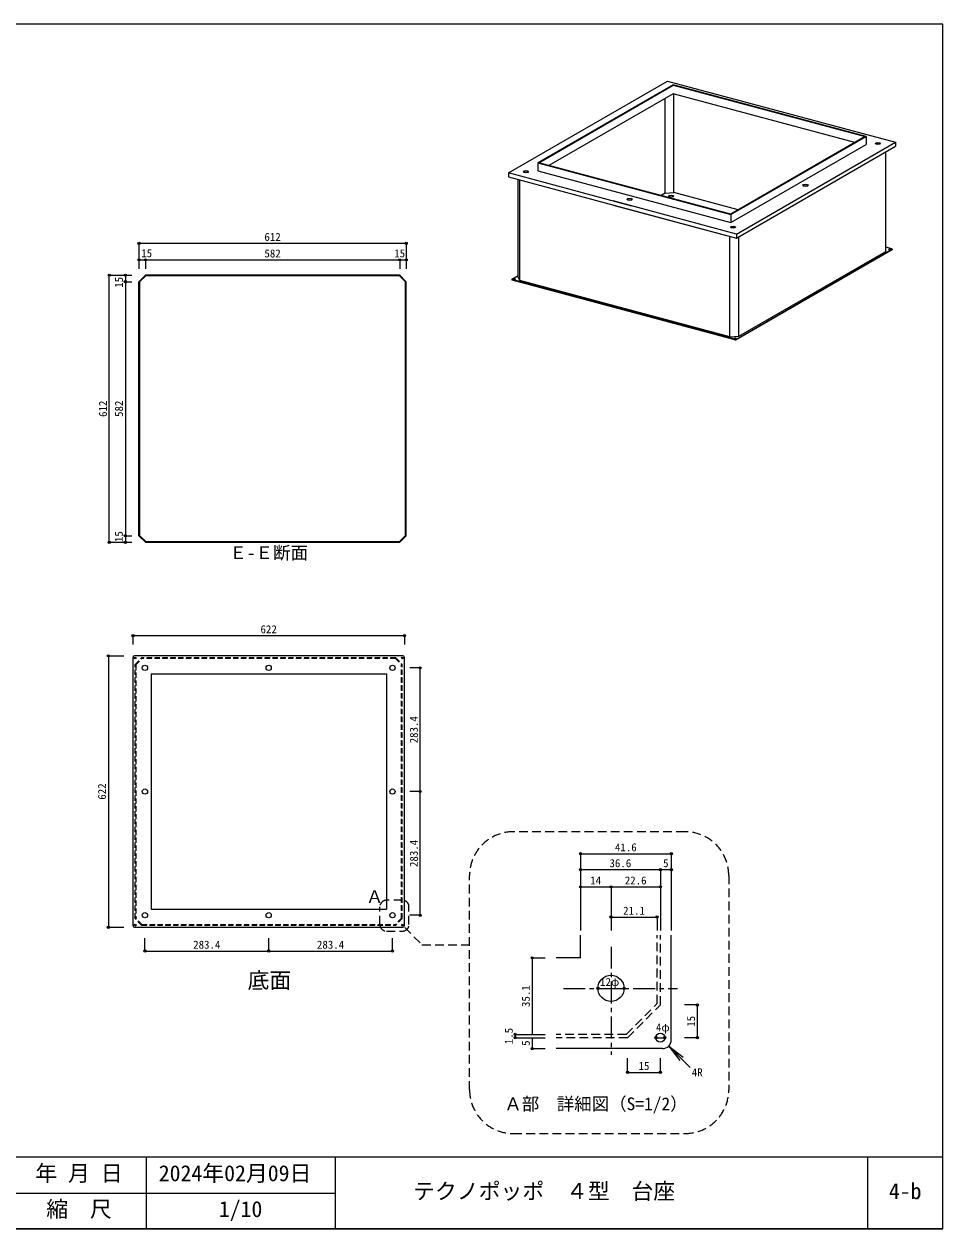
# Model space of a CAD drawing. Units: millimetres at full size, sheet at 1:10, with parts at other scales. Extents: x -10475 to 9199, y -10092 to 10143.
# Drawn here: x 2631 to 4735, y -5880 to -3120 of the extents above; entities that cross this region are included whole.
import ezdxf
from ezdxf.enums import TextEntityAlignment as Align

# ---------------------------------------------------------------- set-up
doc = ezdxf.new("R2010")
doc.units = ezdxf.units.MM
doc.header["$LTSCALE"] = 10
doc.header["$PDMODE"] = 32
doc.header["$PDSIZE"] = 5
for name, pattern in [('CHAIN1', [8, 5, -1, 1, -1]), ('DASHED1', [1.8, 1.2, -0.6]), ('DASHED2', [3, 2, -1])]:
    doc.linetypes.add(name, pattern=pattern)
for name, color, linetype in [('0-1_SUS', 7, 'Continuous'), ('0-9_SUS寸法', 3, 'Continuous'), ('0-F_図面枠', 7, 'Continuous'), ('E-0_FRP', 4, 'Continuous'), ('E-9_SUS寸法', 3, 'Continuous')]:
    doc.layers.add(name, color=color, linetype=linetype)
doc.styles.add('ＭＳ ゴシック', font='')
doc.styles.get('ＭＳ ゴシック').set_extended_font_data('MS Gothic')

msp = doc.modelspace()

# ---------------------------------------------------------------- linework, layer by layer
at = {"layer": '0-1_SUS'}
for p, q in [((3740.09, -3460.97), (4104.36, -3250.65)), ((4104.36, -3250.65), (4626.68, -3390.61)), ((4117.14, -3258.77), (3807.48, -3437.55)), ((3809.56, -3437.4), (4117.53, -3259.59)), ((4117.53, -3279.36), (3832.95, -3443.66)), ((4559.29, -3377.24), (4117.14, -3258.77)), ((4117.53, -3259.59), (4557.2, -3377.4)), ((4533.82, -3390.9), (4117.53, -3279.36)), ((4119.06, -3505.55), (4119.06, -3279.77)), ((4099.44, -3507.01), (4099.44, -3289.8)), ((4557.2, -3377.4), (4249.23, -3555.21)), ((4249.63, -3556.03), (4559.29, -3377.24)), ((4262.41, -3600.92), (4626.68, -3390.61)), ((4559.29, -3377.24), (4559.29, -3395.63)), ((4626.68, -3390.61), (4626.68, -3399.8)), ((4249.63, -3574.41), (4559.29, -3395.63)), ((4262.41, -3610.11), (4626.68, -3399.8)), ((4604.34, -3640.62), (4604.34, -3412.7)), ((3807.48, -3437.55), (3807.48, -3455.94)), ((3807.48, -3437.55), (4249.63, -3556.03)), ((4249.23, -3555.21), (3809.56, -3437.4)), ((3740.09, -3460.97), (3740.09, -3470.16)), ((4022.74, -3536.7), (3740.09, -3460.97)), ((3740.09, -3470.16), (4262.41, -3610.11)), ((3762.43, -3699.15), (3762.43, -3476.15)), ((3766.38, -3707.35), (3766.38, -3477.2)), ((3807.48, -3455.94), (4249.63, -3574.41)), ((4047.15, -3501.77), (4249.63, -3556.03)), ((4262.41, -3600.92), (3979.76, -3525.18)), ((4099.44, -3507.01), (4089.91, -3512.51)), ((4099.44, -3507.01), (4119.06, -3505.55)), ((4266.72, -3545.11), (4119.06, -3505.55)), ((3979.76, -3534.38), (4262.41, -3610.11)), ((4249.63, -3556.03), (4249.63, -3574.41)), ((4247.37, -3836.23), (4247.37, -3606.09)), ((4262.41, -3600.92), (4262.41, -3610.11)), ((4268.22, -3834.68), (4268.22, -3606.76)), ((4262.5, -3841.47), (4618.6, -3635.88)), ((4262.5, -3842.85), (4618.6, -3637.25)), ((4268.22, -3834.68), (4604.34, -3640.62)), ((4618.11, -3634.79), (4604.34, -3631.1)), ((4618.95, -3635.43), (4618.95, -3636.81)), ((2894.2, -3710.08), (2909.2, -3695.08)), ((2894.2, -3710.08), (2909.2, -3695.08)), ((2895.7, -3710.7), (2909.82, -3696.58)), ((3491.2, -3695.08), (2909.2, -3695.08)), ((3490.58, -3696.58), (2909.82, -3696.58)), ((3490.58, -3696.58), (3504.7, -3710.7)), ((3491.2, -3695.08), (3506.2, -3710.08)), ((3491.2, -3695.08), (3506.2, -3710.08)), ((3748.17, -3703.9), (3762.43, -3695.66)), ((2894.2, -4292.08), (2894.2, -3710.08)), ((2895.7, -3710.7), (2895.7, -4291.46)), ((3504.7, -4291.46), (3504.7, -3710.7)), ((3506.2, -4292.08), (3506.2, -3710.08)), ((3747.82, -3704.34), (3747.82, -3705.72)), ((4259.02, -3841.73), (3748.69, -3704.99)), ((4259.02, -3843.11), (3748.69, -3706.37)), ((3766.38, -3707.35), (3762.43, -3699.15)), ((4247.37, -3836.23), (3766.38, -3707.35)), ((4247.37, -3836.23), (4268.22, -3834.68)), ((2909.2, -4307.08), (2894.2, -4292.08)), ((2909.82, -4305.58), (2895.7, -4291.46)), ((2909.82, -4305.58), (3490.58, -4305.58)), ((3504.7, -4291.46), (3490.58, -4305.58)), ((3506.2, -4292.08), (3491.2, -4307.08)), ((3506.2, -4292.08), (3491.2, -4307.08)), ((2909.2, -4307.08), (3491.2, -4307.08)), ((2880.25, -4571.01), (2880.25, -5185.01)), ((3498.25, -4567.01), (2884.25, -4567.01)), ((3502.25, -5185.01), (3502.25, -4571.01)), ((2921.85, -4608.61), (3460.65, -4608.61)), ((3460.65, -4608.61), (3460.65, -5147.41)), ((2884.25, -5189.01), (3498.25, -5189.01))]:
    msp.add_line(p, q, dxfattribs=at)
at = {"layer": '0-1_SUS', "linetype": 'DASHED1'}
for p, q in [((2885.25, -4587.01), (2900.25, -4572.01)), ((2885.25, -4587.01), (2900.25, -4572.01)), ((2886.75, -4587.63), (2900.87, -4573.51)), ((3482.25, -4572.01), (2900.25, -4572.01)), ((3481.63, -4573.51), (2900.87, -4573.51)), ((3481.63, -4573.51), (3495.75, -4587.63)), ((3482.25, -4572.01), (3497.25, -4587.01)), ((3482.25, -4572.01), (3497.25, -4587.01)), ((2885.25, -5169.01), (2885.25, -4587.01)), ((2886.75, -4587.63), (2886.75, -5168.38)), ((3495.75, -5168.38), (3495.75, -4587.63)), ((3497.25, -5169.01), (3497.25, -4587.01)), ((2900.25, -5184.01), (2885.25, -5169.01)), ((2900.25, -5184.01), (2885.25, -5169.01)), ((2900.87, -5182.51), (2886.75, -5168.38)), ((2900.25, -5184.01), (3482.25, -5184.01)), ((2900.87, -5182.51), (3481.63, -5182.51)), ((3495.75, -5168.38), (3481.63, -5182.51)), ((3497.25, -5169.01), (3482.25, -5184.01)), ((3497.25, -5169.01), (3482.25, -5184.01))]:
    msp.add_line(p, q, dxfattribs=at)
at = {"layer": '0-1_SUS', "color": 3}
for p, q in [((3538.24, -4594.61), (3514.18, -4594.61)), ((3538.24, -4878.01), (3514.18, -4878.01)), ((3538.24, -5161.41), (3514.18, -5161.41)), ((2907.85, -5243.49), (2907.85, -5213.78)), ((3191.25, -5243.49), (3191.25, -5213.78)), ((3474.65, -5243.49), (3474.65, -5213.78))]:
    msp.add_line(p, q, dxfattribs=at)
at = {"layer": '0-1_SUS', "color": 4}
for p, q in [((3538.24, -4878.01), (3538.24, -4594.61)), ((3538.24, -5161.41), (3538.24, -4878.01)), ((2907.85, -5243.49), (3191.25, -5243.49)), ((3191.25, -5243.49), (3474.65, -5243.49))]:
    msp.add_line(p, q, dxfattribs=at)
at = {"layer": '0-1_SUS'}
msp.add_lwpolyline([(2921.85, -4608.61), (2921.85, -5147.41), (3460.65, -5147.41)], dxfattribs=at)
for centre, radius in [((2885.25, -4572.01), 2), ((3497.25, -4572.01), 2), ((2907.85, -4594.61), 6), ((2907.85, -4594.61), 6), ((3191.25, -4594.61), 6), ((3474.65, -4594.61), 6), ((3474.65, -4594.61), 6), ((2907.85, -4878.01), 6), ((3474.65, -4878.01), 6), ((2907.85, -5161.41), 6), ((2907.85, -5161.41), 6), ((3191.25, -5161.41), 6), ((3474.65, -5161.41), 6), ((3474.65, -5161.41), 6), ((2885.25, -5184.01), 2), ((3497.25, -5184.01), 2)]:
    msp.add_circle(centre, radius, dxfattribs=at)
for centre, start, end in [((2884.25, -4571.01), 90, 180), ((3498.25, -4571.01), 0, 90), ((2884.25, -5185.01), 180, 270), ((3498.25, -5185.01), 270, 0)]:
    msp.add_arc(centre, 4, start, end, dxfattribs=at)
for centre, major_axis in [((4586.38, -3393.61), (-6, 0)), ((3780.39, -3457.96), (-6, 0)), ((4420.57, -3489.34), (-6, 0)), ((4017.58, -3521.52), (-6, 0)), ((4112.95, -3513.95), (-6, 0)), ((4254.77, -3585.07), (-6, 0)), ((4612.78, -3635.74), (-2, 0)), ((3753.99, -3704.03), (-2, 0)), ((4259.77, -3839.55), (-2, 0))]:
    msp.add_ellipse(centre, major_axis=major_axis, ratio=0.39332, dxfattribs=at)
for centre, major_axis, start_param, end_param in [((4586.38, -3394.99), (-6, 0), 3.4381115, 5.9866665), ((3780.39, -3459.34), (-6, 0), 3.4381115, 5.9866665), ((4420.57, -3490.72), (-6, 0), 3.4381115, 5.9866665), ((4017.58, -3522.89), (-6, 0), 3.4381115, 5.9866665), ((4112.95, -3515.33), (-6, 0), 3.4381115, 5.9866665), ((4254.77, -3586.45), (-6, 0), 3.4381115, 5.9866665), ((4612.78, -3637.12), (-2, 0), 4.210298, 5.21448), ((4616.95, -3635.43), (-2, 0), 2.5435617, 4.0961019), ((4616.95, -3636.81), (-2, 0), 2.5435617, 3.1415927), ((3749.82, -3704.34), (-2, 0), 5.6851544, 7.2559507), ((3749.82, -3705.72), (-2, 0), 0, 0.9727654), ((3753.99, -3705.41), (-2, 0), 4.210298, 5.21448), ((4259.77, -3840.93), (-2, 0), 4.210298, 5.21448), ((4260.43, -3840.92), (2.5, 0), 4.114358, 5.6851544), ((4260.43, -3842.3), (2.5, 0), 4.114358, 5.6851544)]:
    msp.add_ellipse(centre, major_axis=major_axis, ratio=0.39332, start_param=start_param, end_param=end_param, dxfattribs=at)
at = {"layer": '0-1_SUS', "color": 6}
for p in [(3538.24, -4594.61), (3538.24, -4878.01), (3538.24, -5161.41), (2907.85, -5243.49), (3191.25, -5243.49), (3474.65, -5243.49)]:
    msp.add_point(p, dxfattribs=at)
at = {"layer": '0-9_SUS寸法', "color": 4}
for p, q in [((2894.2, -3622.03), (3506.2, -3622.03)), ((2894.2, -3660.05), (2909.2, -3660.05)), ((2909.2, -3660.05), (3491.2, -3660.05)), ((3491.2, -3660.05), (3506.2, -3660.05)), ((2826.25, -4307.08), (2826.25, -3695.08)), ((2862.93, -3695.08), (2862.93, -3710.08)), ((2862.93, -3710.08), (2862.93, -4292.08)), ((2862.93, -4292.08), (2862.93, -4307.08)), ((2880.25, -4520.9), (3502.25, -4520.9)), ((2824.14, -4567.01), (2824.14, -5189.01))]:
    msp.add_line(p, q, dxfattribs=at)
at = {"layer": '0-9_SUS寸法'}
for p, q in [((2894.2, -3622.03), (2894.2, -3680.87)), ((3506.2, -3622.03), (3506.2, -3680.87)), ((2894.2, -3660.05), (2894.2, -3680.87)), ((2909.2, -3660.05), (2909.2, -3680.87)), ((3491.2, -3660.05), (3491.2, -3680.87)), ((3506.2, -3660.05), (3506.2, -3680.87)), ((2826.25, -3695.08), (2877.99, -3695.08)), ((2862.93, -3695.08), (2877.99, -3695.08)), ((2862.93, -3710.08), (2877.99, -3710.08)), ((2862.93, -4292.08), (2877.99, -4292.08)), ((2826.25, -4307.08), (2877.99, -4307.08)), ((2862.93, -4307.08), (2877.99, -4307.08)), ((2880.25, -4520.9), (2880.25, -4540.94)), ((3502.25, -4520.9), (3502.25, -4540.94)), ((2824.14, -4567.01), (2859.76, -4567.01)), ((2824.14, -5189.01), (2859.76, -5189.01))]:
    msp.add_line(p, q, dxfattribs=at)
at = {"layer": '0-9_SUS寸法', "color": 6}
for p in [(2894.2, -3622.03), (3506.2, -3622.03), (2894.2, -3660.05), (2909.2, -3660.05), (3491.2, -3660.05), (3506.2, -3660.05), (2826.25, -3695.08), (2862.93, -3695.08), (2862.93, -3710.08), (2826.25, -4307.08), (2862.93, -4292.08), (2862.93, -4307.08), (2880.25, -4520.9), (3502.25, -4520.9), (2824.14, -4567.01), (2824.14, -5189.01)]:
    msp.add_point(p, dxfattribs=at)
at = {"layer": '0-F_図面枠'}
for p, q in [((4735.22, -3119.95), (735.22, -3119.95)), ((4735.22, -5879.95), (4735.22, -3119.95)), ((4735.22, -5715.61), (735.22, -5715.61)), ((2910.74, -5715.61), (2910.74, -5879.95)), ((3343.16, -5715.61), (3343.16, -5879.95)), ((4562.69, -5715.61), (4562.69, -5879.95)), ((2602.95, -5797.78), (3343.16, -5797.78)), ((735.22, -5879.95), (4735.22, -5879.95)), ((4735.22, -5879.95), (942.8, -5879.95))]:
    msp.add_line(p, q, dxfattribs=at)
at = {"layer": 'E-0_FRP'}
for p, q in [((3905.16, -5096.37), (3975.16, -5096.37)), ((3975.16, -5165.6), (4080.66, -5165.6))]:
    msp.add_line(p, q, dxfattribs=at)
at = {"layer": 'E-9_SUS寸法', "color": 2, "linetype": 'DASHED2'}
for p, q in [((4144.76, -4970.17), (3751.24, -4970.17)), ((3651.24, -5561.36), (3651.24, -5070.17)), ((4244.76, -5070.17), (4244.76, -5561.36)), ((3497.5, -5127.1), (3460.88, -5127.1)), ((3445.88, -5182.72), (3445.88, -5142.1)), ((3512.5, -5182.72), (3512.5, -5142.1)), ((3460.88, -5197.72), (3497.5, -5197.72)), ((3502.68, -5189.43), (3542.29, -5229.05)), ((3542.29, -5229.05), (3651.24, -5229.05)), ((3751.24, -5661.36), (4144.76, -5661.36))]:
    msp.add_line(p, q, dxfattribs=at)
at = {"layer": 'E-9_SUS寸法', "color": 4}
for p, q in [((3905.16, -5020.42), (4113.16, -5020.42)), ((3905.16, -5056.82), (4088.16, -5056.82)), ((4088.16, -5056.82), (4113.16, -5056.82)), ((3975.16, -5096.37), (4088.16, -5096.37)), ((3794.65, -5258.89), (3794.65, -5434.39)), ((3945.16, -5328.89), (4005.16, -5328.89)), ((4173.05, -5441.89), (4173.05, -5366.89)), ((3755.64, -5434.39), (3755.64, -5441.89)), ((3794.65, -5441.89), (3794.65, -5466.89)), ((4078.16, -5441.89), (4098.16, -5441.89)), ((4013.16, -5521.29), (4088.16, -5521.29))]:
    msp.add_line(p, q, dxfattribs=at)
at = {"layer": 'E-9_SUS寸法'}
for p, q in [((3905.16, -5020.42), (3905.16, -5196.11)), ((4113.16, -5020.42), (4113.16, -5196.11)), ((3905.16, -5056.82), (3905.16, -5196.11)), ((4088.16, -5056.82), (4088.16, -5196.11)), ((3975.16, -5096.37), (3975.16, -5196.11)), ((4088.16, -5096.37), (4088.16, -5196.11)), ((4088.16, -5130.34), (4088.16, -5196.11)), ((3905.16, -5165.6), (3905.16, -5196.11)), ((3975.16, -5165.6), (3975.16, -5196.11)), ((4080.66, -5165.6), (4080.66, -5196.11)), ((4088.16, -5165.6), (4088.16, -5196.11)), ((4113.16, -5165.6), (4113.16, -5196.11)), ((3794.65, -5258.89), (3824.5, -5258.89)), ((4173.05, -5366.89), (4143.21, -5366.89)), ((3755.64, -5434.39), (3824.5, -5434.39)), ((3755.64, -5441.89), (3824.5, -5441.89)), ((4173.05, -5441.89), (4143.21, -5441.89)), ((3794.65, -5466.89), (3824.5, -5466.89)), ((4013.16, -5521.29), (4013.16, -5488.79)), ((4088.16, -5521.29), (4088.16, -5488.79))]:
    msp.add_line(p, q, dxfattribs=at)
at = {"layer": 'E-9_SUS寸法', "color": 7}
for p, q in [((3905.16, -5258.89), (3905.16, -5206.7)), ((4113.16, -5446.89), (4113.16, -5206.7)), ((3905.16, -5258.89), (3849.43, -5258.89)), ((4107.3, -5461.03), (4132.9, -5494.42)), ((4107.3, -5461.03), (4140.69, -5486.63)), ((4107.3, -5461.03), (4156.67, -5510.4)), ((4093.16, -5466.89), (3849.43, -5466.89))]:
    msp.add_line(p, q, dxfattribs=at)
at = {"layer": 'E-9_SUS寸法', "color": 7, "linetype": 'DASHED2'}
for p, q in [((4080.66, -5363.79), (4080.66, -5206.7)), ((4088.16, -5366.89), (4088.16, -5206.7)), ((4010.05, -5434.39), (4080.66, -5363.79)), ((4013.16, -5441.89), (4088.16, -5366.89)), ((4010.05, -5434.39), (3849.43, -5434.39)), ((4013.16, -5441.89), (3849.43, -5441.89))]:
    msp.add_line(p, q, dxfattribs=at)
at = {"layer": 'E-9_SUS寸法', "linetype": 'CHAIN1'}
for p, q in [((3975.16, -5233.5), (3975.16, -5480.96)), ((3866.07, -5328.89), (4127.42, -5328.89))]:
    msp.add_line(p, q, dxfattribs=at)
at = {"layer": 'E-9_SUS寸法', "color": 7}
for centre, radius in [((3975.16, -5328.89), 30), ((4088.16, -5441.89), 10)]:
    msp.add_circle(centre, radius, dxfattribs=at)
at = {"layer": 'E-9_SUS寸法', "color": 2, "linetype": 'DASHED2'}
for centre, radius, start, end in [((3751.24, -5070.17), 100, 90, 180), ((4144.76, -5070.17), 100, 0, 90), ((3460.88, -5142.1), 15, 90, 180), ((3497.5, -5142.1), 15, 0, 90), ((3460.88, -5182.72), 15, 180, 270), ((3497.5, -5182.72), 15, 270, 0), ((3751.24, -5561.36), 100, 180, 270), ((4144.76, -5561.36), 100, 270, 0)]:
    msp.add_arc(centre, radius, start, end, dxfattribs=at)
at = {"layer": 'E-9_SUS寸法', "color": 7}
msp.add_arc((4093.16, -5446.89), 20, 270, 0, dxfattribs=at)
at = {"layer": 'E-9_SUS寸法', "color": 6}
for p in [(3905.16, -5020.42), (4113.16, -5020.42), (3905.16, -5056.82), (4088.16, -5056.82), (4113.16, -5056.82), (3905.16, -5096.37), (3975.16, -5096.37), (4088.16, -5096.37), (3975.16, -5165.6), (4080.66, -5165.6), (3794.65, -5258.89), (3945.16, -5328.89), (4005.16, -5328.89), (4173.05, -5366.89), (3755.64, -5434.39), (3755.64, -5441.89), (3794.65, -5466.89), (4078.16, -5441.89), (4098.16, -5441.89), (4173.05, -5441.89), (4013.16, -5521.29), (4088.16, -5521.29)]:
    msp.add_point(p, dxfattribs=at)

# ---------------------------------------------------------------- texts
at = {"layer": '0-1_SUS', "color": 2, "style": 'ＭＳ ゴシック'}
msp.add_text('Ｅ-Ｅ断面', height=29.33, dxfattribs=at).set_placement((3101.28, -4354.39), align=Align.BOTTOM_LEFT)
at = {"layer": '0-1_SUS', "color": 3, "style": 'ＭＳ ゴシック'}
for p in [(3538.24, -4767.56), (3538.24, -5050.96)]:
    msp.add_text('283.4', height=18.33, rotation=90, dxfattribs=at).set_placement(p, align=Align.BOTTOM_LEFT)
for p in [(3018.3, -5243.49), (3301.7, -5243.49)]:
    msp.add_text('283.4', height=18.33, dxfattribs=at).set_placement(p, align=Align.BOTTOM_LEFT)
at = {"layer": '0-9_SUS寸法', "style": 'ＭＳ ゴシック'}
for s, p in [('612', (3181.45, -3622.03)), ('15', (2899.39, -3659.51)), ('582', (3181.45, -3660.05)), ('15', (3478.7, -3659.81)), ('622', (3172.5, -4520.9))]:
    msp.add_text(s, height=18.33, dxfattribs=at).set_placement(p, align=Align.BOTTOM_LEFT)
for s, p in [('15', (2862.9, -3723.97)), ('612', (2826.25, -4019.83)), ('582', (2862.93, -4019.83)), ('15', (2862.65, -4306.47)), ('622', (2824.14, -4896.76))]:
    msp.add_text(s, height=18.33, rotation=90, dxfattribs=at).set_placement(p, align=Align.BOTTOM_LEFT)
at = {"layer": '0-9_SUS寸法', "color": 6, "style": 'ＭＳ ゴシック'}
msp.add_text('底面', height=36.66, dxfattribs=at).set_placement((3142.95, -5339.83), align=Align.BOTTOM_LEFT)
at = {"layer": '0-F_図面枠', "color": 6, "style": 'ＭＳ ゴシック'}
for s, p in [('年 月 日', (2656.84, -5781.7)), ('2024年02月09日', (2939.45, -5781.7)), ('テクノポッポ\u3000４型\u3000台座', (3522.1, -5822.78)), ('4-b', (4611.45, -5822.78)), ('縮\u3000尺', (2681.84, -5863.87)), ('1/10', (3076.95, -5863.87))]:
    msp.add_text(s, height=36.66, dxfattribs=at).set_placement(p, align=Align.BOTTOM_LEFT)
at = {"layer": 'E-9_SUS寸法', "style": 'ＭＳ ゴシック'}
for s, p in [('41.6', (3984.16, -5020.42)), ('36.6', (3971.66, -5056.82)), ('5', (4094.41, -5056.82)), ('14', (3927.66, -5096.37)), ('22.6', (4006.66, -5096.37)), ('21.1', (4002.91, -5165.6)), ('12φ', (3950.16, -5328.89)), ('4φ', (4078.14, -5433.04)), ('15', (4038.16, -5521.29)), ('4R', (4160.19, -5536.01))]:
    msp.add_text(s, height=18.33, dxfattribs=at).set_placement(p, align=Align.BOTTOM_LEFT)
at = {"layer": 'E-9_SUS寸法', "color": 2, "style": 'ＭＳ ゴシック'}
for s, p in [('Ａ', (3413.85, -5142.25)), ('Ａ部\u3000詳細図（S=1/2）', (3730.86, -5616.89))]:
    msp.add_text(s, height=29.33, dxfattribs=at).set_placement(p, align=Align.BOTTOM_LEFT)
at = {"layer": 'E-9_SUS寸法', "style": 'ＭＳ ゴシック'}
for s, p in [('35.1', (3794.65, -5371.64)), ('15', (4173.05, -5416.89)), ('1.5', (3755.64, -5456.89)), ('5', (3794.65, -5460.64))]:
    msp.add_text(s, height=18.33, rotation=90, dxfattribs=at).set_placement(p, align=Align.BOTTOM_LEFT)

doc.saveas('drawing.dxf')
